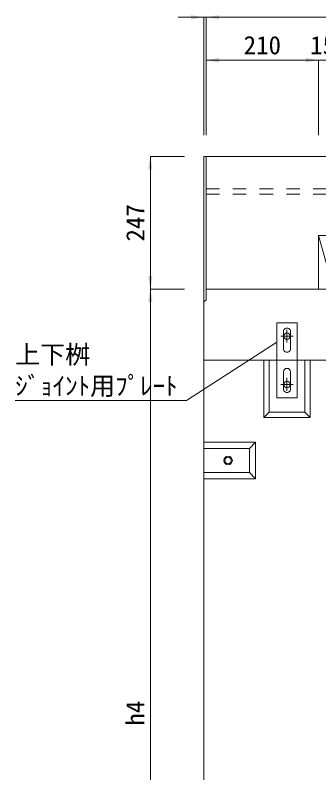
# Model space of a CAD drawing. Units: millimetres at full size. Extents: x 50430 to 101606, y 69050 to 91573.
# Drawn here: x 93130 to 93696, y 78865 to 80279 of the extents above; entities that cross this region are included whole.
import ezdxf
from ezdxf.enums import TextEntityAlignment as Align

# ---------------------------------------------------------------- set-up
doc = ezdxf.new("R2010")
doc.units = ezdxf.units.MM
doc.header["$LTSCALE"] = 50
doc.linetypes.add('USER1', pattern=[0.675, 0.375, -0.3])
doc.linetypes.add('USER5', pattern=[1, 0.5, -0.5])
for name, color, linetype, lineweight in [('インサート', 3, 'USER1', 9), ('ジョイントプレート', 3, 'Continuous', 9), ('寸法線', 7, 'Continuous', 13), ('引出線', 4, 'Continuous', 13), ('本体', 2, 'Continuous', 9), ('補助線', 8, 'Continuous', 9), ('ｲﾝｻｰﾄ', 3, 'Continuous', 9)]:
    doc.layers.add(name, color=color, linetype=linetype, lineweight=lineweight)
doc.styles.add('ＭＳ ゴシック', font='')
doc.styles.get('ＭＳ ゴシック').set_extended_font_data('MS Gothic')

# ---------------------------------------------------------------- blocks, each defined once
blk = doc.blocks.new('filled_arrow')
at = {"color": 0, "linetype": 'Continuous', "lineweight": -2}
blk.add_solid([(7.5, 1.25), (0, 0), (7.5, -1.25)], dxfattribs=at)

msp = doc.modelspace()

# ---------------------------------------------------------------- linework, layer by layer
at = {"layer": 'インサート', "linetype": 'Continuous'}
for radius in [8, 6]:
    msp.add_circle((93527.06, 79448.12), radius, dxfattribs=at)
at = {"layer": 'ジョイントプレート'}
for p, q in [((93630.56, 79656.63), (93630.56, 79688.63)), ((93643.56, 79688.63), (93643.56, 79656.63)), ((93630.56, 79613.63), (93630.56, 79581.63)), ((93643.56, 79581.63), (93643.56, 79613.63))]:
    msp.add_line(p, q, dxfattribs=at)
msp.add_lwpolyline([(93656.06, 79565.13), (93656.06, 79705.13), (93618.06, 79705.13), (93618.06, 79565.13)], close=True, dxfattribs=at)
for centre, start, end in [((93637.06, 79688.63), 359.99346, 180.00654), ((93637.06, 79656.63), 179.99346, 0.00654), ((93637.06, 79613.63), 0, 180), ((93637.06, 79581.63), 179.99952, 0.00048)]:
    msp.add_arc(centre, 6.5, start, end, dxfattribs=at)
at = {"layer": '寸法線'}
for p, q in [((93534.06, 80275.12), (93434.06, 80275.12)), ((93482.06, 80055.12), (93482.06, 80275.12)), ((93486.06, 80275.12), (94476.06, 80275.12)), ((93486.06, 80055.12), (93486.06, 80275.12)), ((93486.06, 80055.12), (93486.06, 80275.12)), ((93696.06, 80195.12), (93486.06, 80195.12)), ((93486.06, 80055.12), (93486.06, 80195.12)), ((93759.06, 80195.12), (93648.06, 80195.12)), ((93696.06, 80055.12), (93696.06, 80195.12)), ((93696.06, 80055.12), (93696.06, 80195.12)), ((93382.06, 80015.12), (93382.06, 79768.12)), ((93446.06, 80015.12), (93382.06, 80015.12)), ((93446.06, 79768.12), (93382.06, 79768.12)), ((93382.06, 79768.12), (93382.06, 78185.12)), ((93446.06, 79768.12), (93382.06, 79768.12))]:
    msp.add_line(p, q, dxfattribs=at)
at = {"layer": '引出線'}
msp.add_lwpolyline([(93618.06, 79669.16), (93449.69, 79560.4), (93129.82, 79560.4)], dxfattribs=at)
at = {"layer": '本体', "lineweight": 20}
for p, q in [((93486.06, 80015.12), (94476.06, 80015.12)), ((93486.06, 79748.1), (93486.06, 80015.12)), ((93482.06, 79744.1), (93486.06, 79748.1)), ((93482.06, 78185.12), (93482.06, 79744.1)), ((93482.06, 79635.12), (94480.06, 79635.12))]:
    msp.add_line(p, q, dxfattribs=at)
at = {"layer": '本体', "linetype": 'USER5'}
for p, q in [((93486.06, 79955.12), (94476.06, 79955.12)), ((93486.06, 79945.12), (94476.06, 79945.12))]:
    msp.add_line(p, q, dxfattribs=at)
at = {"layer": '本体'}
for p, q in [((93696.06, 79868.12), (94266.06, 79868.12)), ((93696.06, 79868.12), (93696.06, 79768.12)), ((93711.06, 79815.12), (93696.06, 79868.12)), ((93486.06, 79768.12), (94476.06, 79768.12)), ((93594.06, 79635.12), (93594.06, 79528.62)), ((93603.56, 79635.12), (93603.56, 79538.12)), ((93670.56, 79635.12), (93670.56, 79538.12)), ((93680.06, 79635.12), (93680.06, 79528.62)), ((93594.06, 79528.62), (93603.56, 79538.12)), ((93603.56, 79538.12), (93670.56, 79538.12)), ((93670.56, 79538.12), (93680.06, 79528.62)), ((93594.06, 79528.62), (93680.06, 79528.62)), ((93482.06, 79482.12), (93578.56, 79482.12)), ((93567.06, 79470.62), (93578.56, 79482.12)), ((93578.56, 79482.12), (93578.56, 79414.12)), ((93482.06, 79470.62), (93567.06, 79470.62)), ((93567.06, 79470.62), (93567.06, 79425.62)), ((93567.06, 79425.62), (93482.06, 79425.62)), ((93567.06, 79425.62), (93578.56, 79414.12)), ((93578.56, 79414.12), (93482.06, 79414.12))]:
    msp.add_line(p, q, dxfattribs=at)
at = {"layer": '補助線', "lineweight": 13}
for p in [(93482.06, 79744.1), (93486.06, 80015.12)]:
    msp.add_line(p, (93482.06, 80015.12), dxfattribs=at)
at = {"layer": '補助線'}
for p, q in [((93637.06, 79692.16), (93637.06, 79668.09)), ((93625.46, 79680.13), (93648.66, 79680.13)), ((93637.06, 79602.16), (93637.06, 79578.09)), ((93625.46, 79590.12), (93648.66, 79590.12))]:
    msp.add_line(p, q, dxfattribs=at)
at = {"layer": 'ｲﾝｻｰﾄ'}
for centre in [(93637.06, 79680.13), (93637.06, 79590.12)]:
    msp.add_circle(centre, 6, dxfattribs=at)

# ---------------------------------------------------------------- block references
at = {"layer": '寸法線', "xscale": 3.2, "yscale": 3.2}
for p, rotation in [((93482.06, 80275.12), 180), ((93696.06, 80195.12), 180), ((93696.06, 80195.12), 180), ((93382.06, 80015.12), 270), ((93382.06, 79768.12), 90), ((93382.06, 79768.12), 270)]:
    msp.add_blockref('filled_arrow', p, dxfattribs=dict(at, rotation=rotation))
for p in [(93486.06, 80275.12), (93486.06, 80275.12), (93486.06, 80195.12)]:
    msp.add_blockref('filled_arrow', p, dxfattribs=at)
at = {"layer": '引出線', "xscale": 0.16, "yscale": 0.16, "rotation": 212.9}
msp.add_blockref('filled_arrow', (93618.06, 79669.16), dxfattribs=at)

# ---------------------------------------------------------------- texts
at = {"layer": '寸法線', "style": 'ＭＳ ゴシック'}
for s, p in [('210', (93591.06, 80223.12)), ('15', (93703.56, 80223.12))]:
    msp.add_text(s, height=34.18, dxfattribs=at).set_placement(p, align=Align.MIDDLE_CENTER)
for s, p in [('247', (93354.06, 79891.62)), ('h4', (93354.06, 78976.62))]:
    msp.add_text(s, height=34.18, rotation=90, dxfattribs=at).set_placement(p, align=Align.MIDDLE_CENTER)
at = {"layer": '引出線', "style": 'ＭＳ ゴシック'}
for s, p in [('上下桝', (93129.82, 79618.63)), ('ｼﾞｮｲﾝﾄ用ﾌﾟﾚｰﾄ', (93129.82, 79560.13))]:
    msp.add_text(s, height=34.18, dxfattribs=at).set_placement(p, align=Align.BOTTOM_LEFT)

doc.saveas('drawing.dxf')
